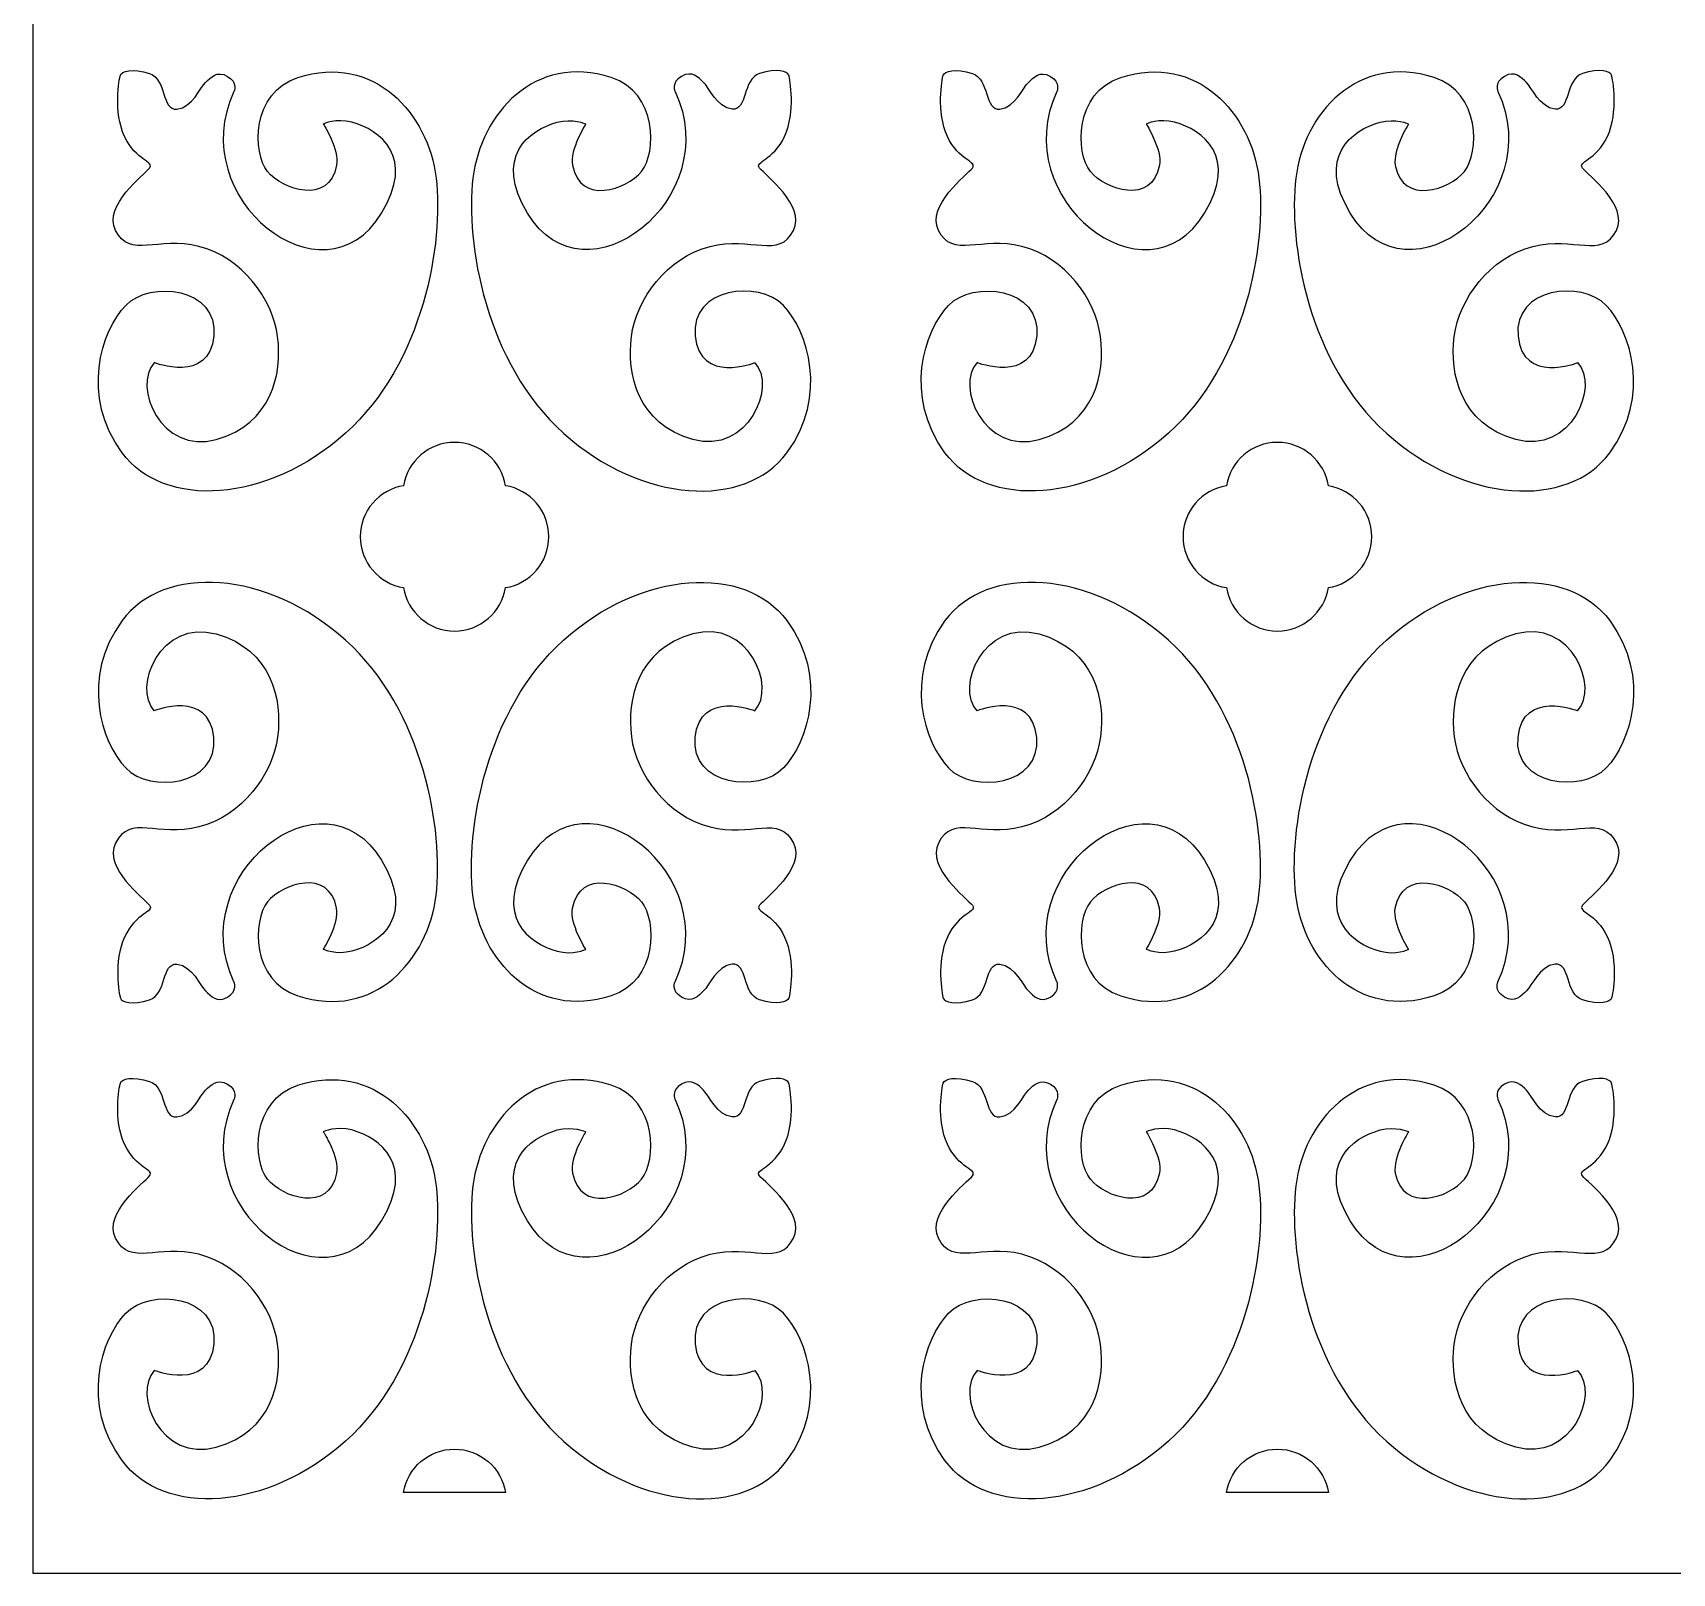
# Model space of a CAD drawing. Header units: centimetres. Extents: x -15.9 to -11.5, y -9 to 9.
# Drawn here: x -15.936 to -13.024, y -9 to -6.264 of the extents above; entities that cross this region are included whole.
import ezdxf

# ---------------------------------------------------------------- set-up
doc = ezdxf.new("R2010")
doc.units = ezdxf.units.CM
doc.header["$MEASUREMENT"] = 0
doc.layers.add('layer 1', color=7, linetype='Continuous')

msp = doc.modelspace()

# ---------------------------------------------------------------- linework, layer by layer
at = {"layer": 'layer 1', "color": 250}
for points, knots in [([(-11.51226, 9.00075), (-11.51226, 9.00075), (-11.51226, -9.00021), (-11.51226, -9.00021), (-11.51226, -9.00021), (-11.51226, -9.00021), (-12.974, -9.00021), (-12.974, -9.00021), (-12.974, -9.00021), (-12.974, -9.00021), (-13.01234, -9.00021), (-13.01234, -9.00021), (-13.01234, -9.00021), (-13.01234, -9.00021), (-14.43574, -9.00021), (-14.43574, -9.00021), (-14.43574, -9.00021), (-14.43574, -9.00021), (-14.47408, -9.00021), (-14.47408, -9.00021), (-14.47408, -9.00021), (-14.47408, -9.00021), (-15.93583, -9.0002), (-15.93583, -9.0002), (-15.93583, -9.0002), (-15.93583, -9.0002), (-15.93582, 9.00077), (-15.93582, 9.00077), (-15.93582, 9.00077), (-15.93582, 9.00077), (-14.43575, 9.00077), (-14.43575, 9.00077), (-14.43575, 9.00077), (-14.43575, 9.00077), (-14.43575, 9.00075), (-14.43575, 9.00075), (-14.43575, 9.00075), (-14.43575, 9.00075), (-13.01234, 9.00075), (-13.01234, 9.00075), (-13.01234, 9.00075), (-13.01234, 9.00075), (-12.974, 9.00075), (-12.974, 9.00075), (-12.974, 9.00075), (-12.974, 9.00075), (-11.51226, 9.00075), (-11.51226, 9.00075)], [0, 0, 0, 0, 0.0769231, 0.0769231, 0.0769231, 0.0769231, 0.1538462, 0.1538462, 0.1538462, 0.1538462, 0.2307692, 0.2307692, 0.2307692, 0.2307692, 0.3076923, 0.3076923, 0.3076923, 0.3076923, 0.3846154, 0.3846154, 0.3846154, 0.3846154, 0.4615385, 0.4615385, 0.4615385, 0.4615385, 0.5384615, 0.5384615, 0.5384615, 0.5384615, 0.6153846, 0.6153846, 0.6153846, 0.6153846, 0.6923077, 0.6923077, 0.6923077, 0.6923077, 0.7692308, 0.7692308, 0.7692308, 0.7692308, 0.8461538, 0.8461538, 0.8461538, 0.8461538, 1, 1, 1, 1]), ([(-15.41971, -6.42637), (-15.41971, -6.42637), (-15.39665, -6.41571), (-15.36914, -6.42316), (-15.36914, -6.42316), (-15.31844, -6.4369), (-15.25565, -6.48524), (-15.31611, -6.58469), (-15.31611, -6.58469), (-15.41918, -6.7542), (-15.66775, -6.55827), (-15.57847, -6.36885), (-15.57847, -6.36885), (-15.57847, -6.36885), (-15.57073, -6.35256), (-15.58978, -6.34171), (-15.58978, -6.34171), (-15.60881, -6.33085), (-15.6194, -6.3437), (-15.62894, -6.35257), (-15.62894, -6.35257), (-15.63847, -6.36146), (-15.6522, -6.397), (-15.67976, -6.39998), (-15.67976, -6.39998), (-15.70726, -6.40295), (-15.69775, -6.34668), (-15.72842, -6.33675), (-15.72842, -6.33675), (-15.75914, -6.32691), (-15.77816, -6.33283), (-15.78027, -6.33974), (-15.78027, -6.33974), (-15.78243, -6.34668), (-15.79299, -6.40489), (-15.77286, -6.44834), (-15.77286, -6.44834), (-15.75277, -6.49181), (-15.7189, -6.49277), (-15.72845, -6.50463), (-15.72845, -6.50463), (-15.73794, -6.51651), (-15.81074, -6.57069), (-15.78877, -6.61526), (-15.78877, -6.61526), (-15.76336, -6.66672), (-15.7136, -6.6251), (-15.64058, -6.64388), (-15.64058, -6.64388), (-15.56419, -6.66349), (-15.50933, -6.73666), (-15.50089, -6.80382), (-15.50089, -6.80382), (-15.49242, -6.87098), (-15.51144, -6.95886), (-15.6099, -6.98654), (-15.6099, -6.98654), (-15.70831, -7.01414), (-15.75914, -6.89172), (-15.71994, -6.85026), (-15.71994, -6.85026), (-15.71994, -6.85026), (-15.62257, -6.88877), (-15.6141, -6.80286), (-15.6141, -6.80286), (-15.60566, -6.71693), (-15.72737, -6.70311), (-15.77076, -6.74853), (-15.77076, -6.74853), (-15.81414, -6.79397), (-15.85122, -6.90951), (-15.77713, -7.01019), (-15.77713, -7.01019), (-15.70304, -7.11095), (-15.51886, -7.10007), (-15.38025, -6.97566), (-15.38025, -6.97566), (-15.24159, -6.85122), (-15.20558, -6.63698), (-15.21934, -6.5224), (-15.21934, -6.5224), (-15.23311, -6.40786), (-15.3295, -6.30006), (-15.4649, -6.3437), (-15.4649, -6.3437), (-15.54787, -6.37046), (-15.54531, -6.47799), (-15.51886, -6.51055), (-15.51886, -6.51055), (-15.49242, -6.54314), (-15.40978, -6.57115), (-15.39609, -6.4997), (-15.39609, -6.4997), (-15.39081, -6.47207), (-15.41971, -6.42637), (-15.41971, -6.42637)], [0, 0, 0, 0, 0.04, 0.04, 0.04, 0.04, 0.08, 0.08, 0.08, 0.08, 0.12, 0.12, 0.12, 0.12, 0.16, 0.16, 0.16, 0.16, 0.2, 0.2, 0.2, 0.2, 0.24, 0.24, 0.24, 0.24, 0.28, 0.28, 0.28, 0.28, 0.32, 0.32, 0.32, 0.32, 0.36, 0.36, 0.36, 0.36, 0.4, 0.4, 0.4, 0.4, 0.44, 0.44, 0.44, 0.44, 0.48, 0.48, 0.48, 0.48, 0.52, 0.52, 0.52, 0.52, 0.56, 0.56, 0.56, 0.56, 0.6, 0.6, 0.6, 0.6, 0.64, 0.64, 0.64, 0.64, 0.68, 0.68, 0.68, 0.68, 0.72, 0.72, 0.72, 0.72, 0.76, 0.76, 0.76, 0.76, 0.8, 0.8, 0.8, 0.8, 0.84, 0.84, 0.84, 0.84, 0.88, 0.88, 0.88, 0.88, 0.92, 0.92, 0.92, 0.92, 1, 1, 1, 1]), ([(-14.95356, -6.42637), (-14.95356, -6.42637), (-14.97659, -6.41571), (-15.00412, -6.42316), (-15.00412, -6.42316), (-15.05482, -6.4369), (-15.11761, -6.48521), (-15.05713, -6.58469), (-15.05713, -6.58469), (-14.95406, -6.7542), (-14.7055, -6.55827), (-14.7948, -6.36885), (-14.7948, -6.36885), (-14.7948, -6.36885), (-14.80247, -6.35256), (-14.78345, -6.34171), (-14.78345, -6.34171), (-14.76441, -6.33085), (-14.7538, -6.3437), (-14.74432, -6.35256), (-14.74432, -6.35256), (-14.73476, -6.36146), (-14.72101, -6.397), (-14.6935, -6.39998), (-14.6935, -6.39998), (-14.66597, -6.40295), (-14.67551, -6.34668), (-14.64482, -6.33675), (-14.64482, -6.33675), (-14.61411, -6.32691), (-14.59509, -6.33283), (-14.59295, -6.33974), (-14.59295, -6.33974), (-14.59085, -6.34668), (-14.58027, -6.40489), (-14.60037, -6.44834), (-14.60037, -6.44834), (-14.62047, -6.49181), (-14.65436, -6.49277), (-14.64482, -6.50463), (-14.64482, -6.50463), (-14.63527, -6.51651), (-14.56251, -6.57068), (-14.58448, -6.61526), (-14.58448, -6.61526), (-14.60988, -6.66672), (-14.65964, -6.6251), (-14.73264, -6.64388), (-14.73264, -6.64388), (-14.80901, -6.66349), (-14.86391, -6.73666), (-14.87237, -6.80382), (-14.87237, -6.80382), (-14.88081, -6.87098), (-14.86177, -6.95886), (-14.76332, -6.98652), (-14.76332, -6.98652), (-14.66494, -7.01414), (-14.61411, -6.89172), (-14.65326, -6.85026), (-14.65326, -6.85026), (-14.65326, -6.85026), (-14.75064, -6.88877), (-14.75912, -6.80286), (-14.75912, -6.80286), (-14.76758, -6.7169), (-14.64588, -6.70311), (-14.60249, -6.74853), (-14.60249, -6.74853), (-14.55909, -6.79397), (-14.52203, -6.90951), (-14.59613, -7.01019), (-14.59613, -7.01019), (-14.67021, -7.11095), (-14.85439, -7.10007), (-14.99303, -6.97566), (-14.99303, -6.97566), (-15.13166, -6.85122), (-15.16765, -6.63698), (-15.1539, -6.5224), (-15.1539, -6.5224), (-15.14013, -6.40786), (-15.04377, -6.30006), (-14.90837, -6.3437), (-14.90837, -6.3437), (-14.82534, -6.37046), (-14.82793, -6.47799), (-14.85439, -6.51055), (-14.85439, -6.51055), (-14.88082, -6.54314), (-14.96347, -6.57115), (-14.97714, -6.4997), (-14.97714, -6.4997), (-14.98245, -6.47207), (-14.95356, -6.42637), (-14.95356, -6.42637)], [0, 0, 0, 0, 0.04, 0.04, 0.04, 0.04, 0.08, 0.08, 0.08, 0.08, 0.12, 0.12, 0.12, 0.12, 0.16, 0.16, 0.16, 0.16, 0.2, 0.2, 0.2, 0.2, 0.24, 0.24, 0.24, 0.24, 0.28, 0.28, 0.28, 0.28, 0.32, 0.32, 0.32, 0.32, 0.36, 0.36, 0.36, 0.36, 0.4, 0.4, 0.4, 0.4, 0.44, 0.44, 0.44, 0.44, 0.48, 0.48, 0.48, 0.48, 0.52, 0.52, 0.52, 0.52, 0.56, 0.56, 0.56, 0.56, 0.6, 0.6, 0.6, 0.6, 0.64, 0.64, 0.64, 0.64, 0.68, 0.68, 0.68, 0.68, 0.72, 0.72, 0.72, 0.72, 0.76, 0.76, 0.76, 0.76, 0.8, 0.8, 0.8, 0.8, 0.84, 0.84, 0.84, 0.84, 0.88, 0.88, 0.88, 0.88, 0.92, 0.92, 0.92, 0.92, 1, 1, 1, 1]), ([(-13.95794, -6.42639), (-13.95794, -6.42639), (-13.9349, -6.4157), (-13.90739, -6.42316), (-13.90739, -6.42316), (-13.85667, -6.43691), (-13.79389, -6.48524), (-13.85436, -6.58468), (-13.85436, -6.58468), (-13.95743, -6.75419), (-14.20599, -6.55825), (-14.1167, -6.36885), (-14.1167, -6.36885), (-14.1167, -6.36885), (-14.10899, -6.35258), (-14.12804, -6.34171), (-14.12804, -6.34171), (-14.14709, -6.33085), (-14.15767, -6.34369), (-14.1672, -6.35258), (-14.1672, -6.35258), (-14.17673, -6.36146), (-14.19048, -6.39701), (-14.218, -6.39997), (-14.218, -6.39997), (-14.24552, -6.40293), (-14.23599, -6.34665), (-14.26669, -6.33678), (-14.26669, -6.33678), (-14.29738, -6.3269), (-14.31643, -6.33282), (-14.31855, -6.33974), (-14.31855, -6.33974), (-14.32066, -6.34665), (-14.33125, -6.40491), (-14.31114, -6.44836), (-14.31114, -6.44836), (-14.29103, -6.49181), (-14.25716, -6.49279), (-14.26669, -6.50464), (-14.26669, -6.50464), (-14.27621, -6.51649), (-14.349, -6.57068), (-14.32701, -6.61524), (-14.32701, -6.61524), (-14.30161, -6.66672), (-14.25187, -6.62511), (-14.17884, -6.64387), (-14.17884, -6.64387), (-14.10247, -6.66349), (-14.0476, -6.73668), (-14.03913, -6.80383), (-14.03913, -6.80383), (-14.03067, -6.87098), (-14.04972, -6.95886), (-14.14815, -6.98651), (-14.14815, -6.98651), (-14.24658, -7.01416), (-14.29738, -6.89172), (-14.25822, -6.85024), (-14.25822, -6.85024), (-14.25822, -6.85024), (-14.16085, -6.88875), (-14.15238, -6.80284), (-14.15238, -6.80284), (-14.14391, -6.71694), (-14.26563, -6.70312), (-14.30902, -6.74854), (-14.30902, -6.74854), (-14.35241, -6.79396), (-14.38946, -6.90949), (-14.31537, -7.01021), (-14.31537, -7.01021), (-14.24129, -7.11093), (-14.05713, -7.10006), (-13.91848, -6.97565), (-13.91848, -6.97565), (-13.77982, -6.85123), (-13.74385, -6.63696), (-13.7576, -6.52242), (-13.7576, -6.52242), (-13.77136, -6.40788), (-13.86773, -6.30004), (-14.00315, -6.34369), (-14.00315, -6.34369), (-14.08614, -6.37044), (-14.08359, -6.47798), (-14.05713, -6.51057), (-14.05713, -6.51057), (-14.03067, -6.54315), (-13.94803, -6.57115), (-13.93435, -6.4997), (-13.93435, -6.4997), (-13.92906, -6.47205), (-13.95794, -6.42639), (-13.95794, -6.42639)], [0, 0, 0, 0, 0.04, 0.04, 0.04, 0.04, 0.08, 0.08, 0.08, 0.08, 0.12, 0.12, 0.12, 0.12, 0.16, 0.16, 0.16, 0.16, 0.2, 0.2, 0.2, 0.2, 0.24, 0.24, 0.24, 0.24, 0.28, 0.28, 0.28, 0.28, 0.32, 0.32, 0.32, 0.32, 0.36, 0.36, 0.36, 0.36, 0.4, 0.4, 0.4, 0.4, 0.44, 0.44, 0.44, 0.44, 0.48, 0.48, 0.48, 0.48, 0.52, 0.52, 0.52, 0.52, 0.56, 0.56, 0.56, 0.56, 0.6, 0.6, 0.6, 0.6, 0.64, 0.64, 0.64, 0.64, 0.68, 0.68, 0.68, 0.68, 0.72, 0.72, 0.72, 0.72, 0.76, 0.76, 0.76, 0.76, 0.8, 0.8, 0.8, 0.8, 0.84, 0.84, 0.84, 0.84, 0.88, 0.88, 0.88, 0.88, 0.92, 0.92, 0.92, 0.92, 1, 1, 1, 1]), ([(-13.4918, -6.42639), (-13.4918, -6.42639), (-13.51486, -6.4157), (-13.54236, -6.42316), (-13.54236, -6.42316), (-13.59308, -6.43691), (-13.65586, -6.48524), (-13.59539, -6.58468), (-13.59539, -6.58468), (-13.49232, -6.75419), (-13.24375, -6.55825), (-13.33305, -6.36885), (-13.33305, -6.36885), (-13.33305, -6.36885), (-13.34076, -6.35258), (-13.32172, -6.34171), (-13.32172, -6.34171), (-13.30266, -6.33085), (-13.29208, -6.34369), (-13.28255, -6.35258), (-13.28255, -6.35258), (-13.27303, -6.36146), (-13.25927, -6.39701), (-13.23175, -6.39997), (-13.23175, -6.39997), (-13.20423, -6.40293), (-13.21376, -6.34665), (-13.18307, -6.33678), (-13.18307, -6.33678), (-13.15237, -6.3269), (-13.13332, -6.33282), (-13.1312, -6.33974), (-13.1312, -6.33974), (-13.12909, -6.34665), (-13.11851, -6.40491), (-13.13861, -6.44836), (-13.13861, -6.44836), (-13.15872, -6.49181), (-13.19259, -6.49279), (-13.18307, -6.50464), (-13.18307, -6.50464), (-13.17354, -6.51649), (-13.10076, -6.57068), (-13.12273, -6.61524), (-13.12273, -6.61524), (-13.14814, -6.66672), (-13.19788, -6.62511), (-13.27091, -6.64387), (-13.27091, -6.64387), (-13.34729, -6.66349), (-13.40215, -6.73668), (-13.41062, -6.80383), (-13.41062, -6.80383), (-13.41908, -6.87098), (-13.40004, -6.95886), (-13.30161, -6.98651), (-13.30161, -6.98651), (-13.20318, -7.01416), (-13.15237, -6.89172), (-13.19153, -6.85024), (-13.19153, -6.85024), (-13.19153, -6.85024), (-13.2889, -6.88875), (-13.29737, -6.80284), (-13.29737, -6.80284), (-13.30584, -6.71694), (-13.18412, -6.70312), (-13.14073, -6.74854), (-13.14073, -6.74854), (-13.09733, -6.79396), (-13.06029, -6.90949), (-13.13438, -7.01021), (-13.13438, -7.01021), (-13.20847, -7.11093), (-13.39263, -7.10006), (-13.53128, -6.97565), (-13.53128, -6.97565), (-13.66992, -6.85123), (-13.70591, -6.63696), (-13.69215, -6.52242), (-13.69215, -6.52242), (-13.67839, -6.40788), (-13.58202, -6.30004), (-13.44661, -6.34369), (-13.44661, -6.34369), (-13.36361, -6.37044), (-13.36617, -6.47798), (-13.39263, -6.51057), (-13.39263, -6.51057), (-13.41908, -6.54315), (-13.50172, -6.57115), (-13.5154, -6.4997), (-13.5154, -6.4997), (-13.52069, -6.47205), (-13.4918, -6.42639), (-13.4918, -6.42639)], [0, 0, 0, 0, 0.04, 0.04, 0.04, 0.04, 0.08, 0.08, 0.08, 0.08, 0.12, 0.12, 0.12, 0.12, 0.16, 0.16, 0.16, 0.16, 0.2, 0.2, 0.2, 0.2, 0.24, 0.24, 0.24, 0.24, 0.28, 0.28, 0.28, 0.28, 0.32, 0.32, 0.32, 0.32, 0.36, 0.36, 0.36, 0.36, 0.4, 0.4, 0.4, 0.4, 0.44, 0.44, 0.44, 0.44, 0.48, 0.48, 0.48, 0.48, 0.52, 0.52, 0.52, 0.52, 0.56, 0.56, 0.56, 0.56, 0.6, 0.6, 0.6, 0.6, 0.64, 0.64, 0.64, 0.64, 0.68, 0.68, 0.68, 0.68, 0.72, 0.72, 0.72, 0.72, 0.76, 0.76, 0.76, 0.76, 0.8, 0.8, 0.8, 0.8, 0.84, 0.84, 0.84, 0.84, 0.88, 0.88, 0.88, 0.88, 0.92, 0.92, 0.92, 0.92, 1, 1, 1, 1]), ([(-15.01911, -7.15932), (-15.01911, -7.20495), (-15.05244, -7.24279), (-15.09608, -7.24984), (-15.09608, -7.24984), (-15.10314, -7.2935), (-15.14099, -7.32685), (-15.18663, -7.32685), (-15.18663, -7.32685), (-15.23224, -7.32685), (-15.27008, -7.2935), (-15.27713, -7.24983), (-15.27713, -7.24983), (-15.32077, -7.24279), (-15.35416, -7.20495), (-15.35416, -7.15932), (-15.35416, -7.15932), (-15.35416, -7.11369), (-15.32077, -7.07583), (-15.27713, -7.06879), (-15.27713, -7.06879), (-15.27008, -7.02515), (-15.23224, -6.99181), (-15.18663, -6.99179), (-15.18663, -6.99179), (-15.14099, -6.99179), (-15.10314, -7.02515), (-15.09608, -7.06879), (-15.09608, -7.06879), (-15.05244, -7.07585), (-15.01911, -7.11369), (-15.01911, -7.15932)], [0, 0, 0, 0, 0.1111111, 0.1111111, 0.1111111, 0.1111111, 0.2222222, 0.2222222, 0.2222222, 0.2222222, 0.3333333, 0.3333333, 0.3333333, 0.3333333, 0.4444444, 0.4444444, 0.4444444, 0.4444444, 0.5555556, 0.5555556, 0.5555556, 0.5555556, 0.6666667, 0.6666667, 0.6666667, 0.6666667, 0.7777778, 0.7777778, 0.7777778, 0.7777778, 1, 1, 1, 1]), ([(-13.55735, -7.15932), (-13.55735, -7.20495), (-13.59071, -7.24281), (-13.63436, -7.24983), (-13.63436, -7.24983), (-13.64139, -7.29349), (-13.67924, -7.32685), (-13.72488, -7.32685), (-13.72488, -7.32685), (-13.77051, -7.32685), (-13.80836, -7.29349), (-13.81538, -7.24983), (-13.81538, -7.24983), (-13.85904, -7.24281), (-13.89241, -7.20495), (-13.89241, -7.15932), (-13.89241, -7.15932), (-13.89241, -7.11369), (-13.85904, -7.07583), (-13.81538, -7.06881), (-13.81538, -7.06881), (-13.80836, -7.02515), (-13.77051, -6.99179), (-13.72488, -6.99179), (-13.72488, -6.99179), (-13.67924, -6.99179), (-13.64139, -7.02515), (-13.63436, -7.06881), (-13.63436, -7.06881), (-13.59071, -7.07583), (-13.55735, -7.11369), (-13.55735, -7.15932)], [0, 0, 0, 0, 0.1111111, 0.1111111, 0.1111111, 0.1111111, 0.2222222, 0.2222222, 0.2222222, 0.2222222, 0.3333333, 0.3333333, 0.3333333, 0.3333333, 0.4444444, 0.4444444, 0.4444444, 0.4444444, 0.5555556, 0.5555556, 0.5555556, 0.5555556, 0.6666667, 0.6666667, 0.6666667, 0.6666667, 0.7777778, 0.7777778, 0.7777778, 0.7777778, 1, 1, 1, 1]), ([(-15.41971, -7.89226), (-15.41971, -7.89226), (-15.39665, -7.90293), (-15.36914, -7.89547), (-15.36914, -7.89547), (-15.31844, -7.88172), (-15.25565, -7.83339), (-15.31611, -7.73398), (-15.31611, -7.73398), (-15.41917, -7.56445), (-15.66775, -7.76039), (-15.57847, -7.94979), (-15.57847, -7.94979), (-15.57847, -7.94979), (-15.57073, -7.96607), (-15.58978, -7.97693), (-15.58978, -7.97693), (-15.60881, -7.98778), (-15.61939, -7.97493), (-15.62894, -7.96607), (-15.62894, -7.96607), (-15.63847, -7.95717), (-15.65222, -7.92162), (-15.67976, -7.91866), (-15.67976, -7.91866), (-15.70726, -7.9157), (-15.69775, -7.97199), (-15.72842, -7.98185), (-15.72842, -7.98185), (-15.75914, -7.99178), (-15.77816, -7.98579), (-15.78027, -7.97889), (-15.78027, -7.97889), (-15.78243, -7.97199), (-15.79299, -7.91373), (-15.77286, -7.8703), (-15.77286, -7.8703), (-15.75277, -7.82682), (-15.7189, -7.82586), (-15.72845, -7.81401), (-15.72845, -7.81401), (-15.73794, -7.80215), (-15.81074, -7.74798), (-15.78877, -7.70341), (-15.78877, -7.70341), (-15.76336, -7.65191), (-15.7136, -7.69355), (-15.64058, -7.67477), (-15.64058, -7.67477), (-15.56419, -7.65515), (-15.50933, -7.58195), (-15.50089, -7.51481), (-15.50089, -7.51481), (-15.49242, -7.44766), (-15.51144, -7.35977), (-15.6099, -7.33213), (-15.6099, -7.33213), (-15.70831, -7.30451), (-15.75914, -7.42694), (-15.71994, -7.4684), (-15.71994, -7.4684), (-15.71994, -7.4684), (-15.62257, -7.42988), (-15.6141, -7.51579), (-15.6141, -7.51579), (-15.60566, -7.60172), (-15.72737, -7.61554), (-15.77076, -7.57011), (-15.77076, -7.57011), (-15.81416, -7.52468), (-15.85122, -7.40914), (-15.77713, -7.30843), (-15.77713, -7.30843), (-15.70304, -7.2077), (-15.51886, -7.21858), (-15.38025, -7.34301), (-15.38025, -7.34301), (-15.24159, -7.46742), (-15.20558, -7.68167), (-15.21934, -7.79625), (-15.21934, -7.79625), (-15.23311, -7.91077), (-15.3295, -8.01861), (-15.4649, -7.97493), (-15.4649, -7.97493), (-15.54787, -7.94819), (-15.54531, -7.84063), (-15.51886, -7.80809), (-15.51886, -7.80809), (-15.49242, -7.77549), (-15.40978, -7.7475), (-15.39609, -7.81894), (-15.39609, -7.81894), (-15.39081, -7.84657), (-15.41971, -7.89226), (-15.41971, -7.89226)], [0, 0, 0, 0, 0.04, 0.04, 0.04, 0.04, 0.08, 0.08, 0.08, 0.08, 0.12, 0.12, 0.12, 0.12, 0.16, 0.16, 0.16, 0.16, 0.2, 0.2, 0.2, 0.2, 0.24, 0.24, 0.24, 0.24, 0.28, 0.28, 0.28, 0.28, 0.32, 0.32, 0.32, 0.32, 0.36, 0.36, 0.36, 0.36, 0.4, 0.4, 0.4, 0.4, 0.44, 0.44, 0.44, 0.44, 0.48, 0.48, 0.48, 0.48, 0.52, 0.52, 0.52, 0.52, 0.56, 0.56, 0.56, 0.56, 0.6, 0.6, 0.6, 0.6, 0.64, 0.64, 0.64, 0.64, 0.68, 0.68, 0.68, 0.68, 0.72, 0.72, 0.72, 0.72, 0.76, 0.76, 0.76, 0.76, 0.8, 0.8, 0.8, 0.8, 0.84, 0.84, 0.84, 0.84, 0.88, 0.88, 0.88, 0.88, 0.92, 0.92, 0.92, 0.92, 1, 1, 1, 1]), ([(-14.95356, -7.89226), (-14.95356, -7.89226), (-14.97659, -7.90293), (-15.00412, -7.89547), (-15.00412, -7.89547), (-15.05482, -7.88172), (-15.11761, -7.83339), (-15.05713, -7.73398), (-15.05713, -7.73398), (-14.95406, -7.56445), (-14.7055, -7.76039), (-14.7948, -7.94979), (-14.7948, -7.94979), (-14.7948, -7.94979), (-14.80247, -7.96607), (-14.78345, -7.97693), (-14.78345, -7.97693), (-14.76441, -7.98778), (-14.7538, -7.97493), (-14.74432, -7.96607), (-14.74432, -7.96607), (-14.73476, -7.95717), (-14.72101, -7.92162), (-14.6935, -7.91866), (-14.6935, -7.91866), (-14.66597, -7.91571), (-14.67551, -7.97199), (-14.64482, -7.98185), (-14.64482, -7.98185), (-14.61411, -7.99173), (-14.59506, -7.98579), (-14.59295, -7.97889), (-14.59295, -7.97889), (-14.59085, -7.97199), (-14.58027, -7.91373), (-14.60035, -7.8703), (-14.60035, -7.8703), (-14.62047, -7.82682), (-14.65436, -7.82586), (-14.64482, -7.81401), (-14.64482, -7.81401), (-14.63527, -7.80215), (-14.56251, -7.74796), (-14.58448, -7.70341), (-14.58448, -7.70341), (-14.60987, -7.65191), (-14.65964, -7.69355), (-14.73263, -7.67476), (-14.73263, -7.67476), (-14.80901, -7.65515), (-14.86391, -7.58195), (-14.87237, -7.51481), (-14.87237, -7.51481), (-14.88082, -7.44766), (-14.86177, -7.35977), (-14.76332, -7.33213), (-14.76332, -7.33213), (-14.66494, -7.30451), (-14.61411, -7.42694), (-14.65327, -7.4684), (-14.65327, -7.4684), (-14.65327, -7.4684), (-14.75064, -7.4299), (-14.75912, -7.51579), (-14.75912, -7.51579), (-14.76758, -7.60172), (-14.64588, -7.61556), (-14.60249, -7.57011), (-14.60249, -7.57011), (-14.55909, -7.52468), (-14.52202, -7.40914), (-14.59613, -7.30843), (-14.59613, -7.30843), (-14.67022, -7.2077), (-14.85439, -7.21858), (-14.99302, -7.34301), (-14.99302, -7.34301), (-15.13166, -7.46742), (-15.16765, -7.68167), (-15.1539, -7.79625), (-15.1539, -7.79625), (-15.14013, -7.91077), (-15.04377, -8.01861), (-14.90837, -7.97493), (-14.90837, -7.97493), (-14.82534, -7.94819), (-14.82793, -7.84064), (-14.85439, -7.80809), (-14.85439, -7.80809), (-14.88082, -7.77549), (-14.96347, -7.7475), (-14.97714, -7.81894), (-14.97714, -7.81894), (-14.98245, -7.8466), (-14.95356, -7.89226), (-14.95356, -7.89226)], [0, 0, 0, 0, 0.04, 0.04, 0.04, 0.04, 0.08, 0.08, 0.08, 0.08, 0.12, 0.12, 0.12, 0.12, 0.16, 0.16, 0.16, 0.16, 0.2, 0.2, 0.2, 0.2, 0.24, 0.24, 0.24, 0.24, 0.28, 0.28, 0.28, 0.28, 0.32, 0.32, 0.32, 0.32, 0.36, 0.36, 0.36, 0.36, 0.4, 0.4, 0.4, 0.4, 0.44, 0.44, 0.44, 0.44, 0.48, 0.48, 0.48, 0.48, 0.52, 0.52, 0.52, 0.52, 0.56, 0.56, 0.56, 0.56, 0.6, 0.6, 0.6, 0.6, 0.64, 0.64, 0.64, 0.64, 0.68, 0.68, 0.68, 0.68, 0.72, 0.72, 0.72, 0.72, 0.76, 0.76, 0.76, 0.76, 0.8, 0.8, 0.8, 0.8, 0.84, 0.84, 0.84, 0.84, 0.88, 0.88, 0.88, 0.88, 0.92, 0.92, 0.92, 0.92, 1, 1, 1, 1]), ([(-13.95794, -7.89226), (-13.95794, -7.89226), (-13.9349, -7.90295), (-13.90739, -7.89549), (-13.90739, -7.89549), (-13.85667, -7.88174), (-13.79389, -7.83341), (-13.85436, -7.73397), (-13.85436, -7.73397), (-13.95743, -7.56446), (-14.20599, -7.7604), (-14.1167, -7.94979), (-14.1167, -7.94979), (-14.1167, -7.94979), (-14.10899, -7.96606), (-14.12804, -7.97693), (-14.12804, -7.97693), (-14.14709, -7.98779), (-14.15767, -7.97496), (-14.1672, -7.96606), (-14.1672, -7.96606), (-14.17673, -7.95718), (-14.19048, -7.92163), (-14.218, -7.91867), (-14.218, -7.91867), (-14.24552, -7.91571), (-14.23599, -7.97199), (-14.26669, -7.98187), (-14.26669, -7.98187), (-14.29738, -7.99174), (-14.31643, -7.98581), (-14.31855, -7.97891), (-14.31855, -7.97891), (-14.32066, -7.97199), (-14.33125, -7.91373), (-14.31114, -7.87029), (-14.31114, -7.87029), (-14.29103, -7.82684), (-14.25716, -7.82585), (-14.26669, -7.814), (-14.26669, -7.814), (-14.27621, -7.80215), (-14.349, -7.74796), (-14.32701, -7.70341), (-14.32701, -7.70341), (-14.30161, -7.65193), (-14.25187, -7.69353), (-14.17884, -7.67477), (-14.17884, -7.67477), (-14.10247, -7.65516), (-14.0476, -7.58196), (-14.03913, -7.51481), (-14.03913, -7.51481), (-14.03067, -7.44766), (-14.04972, -7.35979), (-14.14815, -7.33214), (-14.14815, -7.33214), (-14.24658, -7.30449), (-14.29738, -7.42693), (-14.25822, -7.4684), (-14.25822, -7.4684), (-14.25822, -7.4684), (-14.16085, -7.4299), (-14.15238, -7.5158), (-14.15238, -7.5158), (-14.14391, -7.60171), (-14.26563, -7.61553), (-14.30902, -7.57011), (-14.30902, -7.57011), (-14.35241, -7.52468), (-14.38946, -7.40916), (-14.31537, -7.30844), (-14.31537, -7.30844), (-14.24129, -7.20772), (-14.05713, -7.21859), (-13.91848, -7.343), (-13.91848, -7.343), (-13.77982, -7.46742), (-13.74385, -7.68169), (-13.7576, -7.79623), (-13.7576, -7.79623), (-13.77136, -7.91077), (-13.86773, -8.01861), (-14.00315, -7.97496), (-14.00315, -7.97496), (-14.08614, -7.9482), (-14.08359, -7.84066), (-14.05713, -7.80807), (-14.05713, -7.80807), (-14.03067, -7.77549), (-13.94803, -7.7475), (-13.93435, -7.81894), (-13.93435, -7.81894), (-13.92906, -7.84659), (-13.95794, -7.89226), (-13.95794, -7.89226)], [0, 0, 0, 0, 0.04, 0.04, 0.04, 0.04, 0.08, 0.08, 0.08, 0.08, 0.12, 0.12, 0.12, 0.12, 0.16, 0.16, 0.16, 0.16, 0.2, 0.2, 0.2, 0.2, 0.24, 0.24, 0.24, 0.24, 0.28, 0.28, 0.28, 0.28, 0.32, 0.32, 0.32, 0.32, 0.36, 0.36, 0.36, 0.36, 0.4, 0.4, 0.4, 0.4, 0.44, 0.44, 0.44, 0.44, 0.48, 0.48, 0.48, 0.48, 0.52, 0.52, 0.52, 0.52, 0.56, 0.56, 0.56, 0.56, 0.6, 0.6, 0.6, 0.6, 0.64, 0.64, 0.64, 0.64, 0.68, 0.68, 0.68, 0.68, 0.72, 0.72, 0.72, 0.72, 0.76, 0.76, 0.76, 0.76, 0.8, 0.8, 0.8, 0.8, 0.84, 0.84, 0.84, 0.84, 0.88, 0.88, 0.88, 0.88, 0.92, 0.92, 0.92, 0.92, 1, 1, 1, 1]), ([(-13.4918, -7.89226), (-13.4918, -7.89226), (-13.51486, -7.90295), (-13.54236, -7.89549), (-13.54236, -7.89549), (-13.59308, -7.88174), (-13.65586, -7.83341), (-13.59539, -7.73397), (-13.59539, -7.73397), (-13.49232, -7.56446), (-13.24375, -7.7604), (-13.33305, -7.94979), (-13.33305, -7.94979), (-13.33305, -7.94979), (-13.34076, -7.96606), (-13.32172, -7.97693), (-13.32172, -7.97693), (-13.30266, -7.98779), (-13.29208, -7.97496), (-13.28255, -7.96606), (-13.28255, -7.96606), (-13.27303, -7.95718), (-13.25927, -7.92163), (-13.23175, -7.91867), (-13.23175, -7.91867), (-13.20423, -7.91571), (-13.21376, -7.97199), (-13.18307, -7.98187), (-13.18307, -7.98187), (-13.15237, -7.99174), (-13.13332, -7.98581), (-13.1312, -7.97891), (-13.1312, -7.97891), (-13.12909, -7.97199), (-13.11851, -7.91373), (-13.13861, -7.87029), (-13.13861, -7.87029), (-13.15872, -7.82684), (-13.19259, -7.82585), (-13.18307, -7.814), (-13.18307, -7.814), (-13.17354, -7.80215), (-13.10076, -7.74796), (-13.12273, -7.70341), (-13.12273, -7.70341), (-13.14814, -7.65193), (-13.19788, -7.69353), (-13.27091, -7.67477), (-13.27091, -7.67477), (-13.34729, -7.65516), (-13.40215, -7.58196), (-13.41062, -7.51481), (-13.41062, -7.51481), (-13.41908, -7.44766), (-13.40004, -7.35979), (-13.30161, -7.33214), (-13.30161, -7.33214), (-13.20318, -7.30449), (-13.15237, -7.42693), (-13.19153, -7.4684), (-13.19153, -7.4684), (-13.19153, -7.4684), (-13.2889, -7.4299), (-13.29737, -7.5158), (-13.29737, -7.5158), (-13.30584, -7.60171), (-13.18412, -7.61553), (-13.14073, -7.57011), (-13.14073, -7.57011), (-13.09733, -7.52468), (-13.06029, -7.40916), (-13.13438, -7.30844), (-13.13438, -7.30844), (-13.20847, -7.20772), (-13.39263, -7.21859), (-13.53128, -7.343), (-13.53128, -7.343), (-13.66992, -7.46742), (-13.70591, -7.68169), (-13.69215, -7.79623), (-13.69215, -7.79623), (-13.67839, -7.91077), (-13.58202, -8.01861), (-13.44661, -7.97496), (-13.44661, -7.97496), (-13.36361, -7.9482), (-13.36617, -7.84066), (-13.39263, -7.80807), (-13.39263, -7.80807), (-13.41908, -7.77549), (-13.50172, -7.7475), (-13.5154, -7.81894), (-13.5154, -7.81894), (-13.52069, -7.84659), (-13.4918, -7.89226), (-13.4918, -7.89226)], [0, 0, 0, 0, 0.04, 0.04, 0.04, 0.04, 0.08, 0.08, 0.08, 0.08, 0.12, 0.12, 0.12, 0.12, 0.16, 0.16, 0.16, 0.16, 0.2, 0.2, 0.2, 0.2, 0.24, 0.24, 0.24, 0.24, 0.28, 0.28, 0.28, 0.28, 0.32, 0.32, 0.32, 0.32, 0.36, 0.36, 0.36, 0.36, 0.4, 0.4, 0.4, 0.4, 0.44, 0.44, 0.44, 0.44, 0.48, 0.48, 0.48, 0.48, 0.52, 0.52, 0.52, 0.52, 0.56, 0.56, 0.56, 0.56, 0.6, 0.6, 0.6, 0.6, 0.64, 0.64, 0.64, 0.64, 0.68, 0.68, 0.68, 0.68, 0.72, 0.72, 0.72, 0.72, 0.76, 0.76, 0.76, 0.76, 0.8, 0.8, 0.8, 0.8, 0.84, 0.84, 0.84, 0.84, 0.88, 0.88, 0.88, 0.88, 0.92, 0.92, 0.92, 0.92, 1, 1, 1, 1]), ([(-15.41971, -8.21627), (-15.41971, -8.21627), (-15.39665, -8.20558), (-15.36914, -8.21306), (-15.36914, -8.21306), (-15.31844, -8.22681), (-15.25565, -8.27514), (-15.31611, -8.37457), (-15.31611, -8.37457), (-15.41918, -8.5441), (-15.66775, -8.34815), (-15.57847, -8.15874), (-15.57847, -8.15874), (-15.57847, -8.15874), (-15.57073, -8.14246), (-15.58978, -8.13159), (-15.58978, -8.13159), (-15.60881, -8.12075), (-15.6194, -8.13359), (-15.62894, -8.14246), (-15.62894, -8.14246), (-15.63847, -8.15136), (-15.6522, -8.1869), (-15.67976, -8.18988), (-15.67976, -8.18988), (-15.70726, -8.19284), (-15.69776, -8.13656), (-15.72842, -8.12667), (-15.72842, -8.12667), (-15.75914, -8.11678), (-15.77816, -8.12271), (-15.78027, -8.12963), (-15.78027, -8.12963), (-15.78243, -8.13656), (-15.79299, -8.1948), (-15.77286, -8.23822), (-15.77286, -8.23822), (-15.75277, -8.28171), (-15.7189, -8.28266), (-15.72842, -8.29452), (-15.72842, -8.29452), (-15.73794, -8.30639), (-15.81074, -8.36057), (-15.78877, -8.40514), (-15.78877, -8.40514), (-15.76336, -8.45664), (-15.7136, -8.415), (-15.64058, -8.43378), (-15.64058, -8.43378), (-15.56423, -8.45339), (-15.50933, -8.52659), (-15.50089, -8.59372), (-15.50089, -8.59372), (-15.49242, -8.66086), (-15.51144, -8.74876), (-15.6099, -8.7764), (-15.6099, -8.7764), (-15.70831, -8.80406), (-15.75914, -8.68162), (-15.71994, -8.64015), (-15.71994, -8.64015), (-15.71994, -8.64015), (-15.62257, -8.67865), (-15.6141, -8.59275), (-15.6141, -8.59275), (-15.60566, -8.50681), (-15.72737, -8.49299), (-15.77076, -8.53843), (-15.77076, -8.53843), (-15.81416, -8.58386), (-15.85122, -8.69937), (-15.77713, -8.80008), (-15.77713, -8.80008), (-15.70304, -8.90083), (-15.51886, -8.88996), (-15.38025, -8.76553), (-15.38025, -8.76553), (-15.24159, -8.64111), (-15.20558, -8.42687), (-15.21934, -8.3123), (-15.21934, -8.3123), (-15.23311, -8.19776), (-15.3295, -8.08994), (-15.4649, -8.13359), (-15.4649, -8.13359), (-15.54787, -8.16035), (-15.54531, -8.26787), (-15.51886, -8.30047), (-15.51886, -8.30047), (-15.49242, -8.33303), (-15.40978, -8.36102), (-15.39609, -8.28959), (-15.39609, -8.28959), (-15.3908, -8.26195), (-15.41971, -8.21627), (-15.41971, -8.21627)], [0, 0, 0, 0, 0.04, 0.04, 0.04, 0.04, 0.08, 0.08, 0.08, 0.08, 0.12, 0.12, 0.12, 0.12, 0.16, 0.16, 0.16, 0.16, 0.2, 0.2, 0.2, 0.2, 0.24, 0.24, 0.24, 0.24, 0.28, 0.28, 0.28, 0.28, 0.32, 0.32, 0.32, 0.32, 0.36, 0.36, 0.36, 0.36, 0.4, 0.4, 0.4, 0.4, 0.44, 0.44, 0.44, 0.44, 0.48, 0.48, 0.48, 0.48, 0.52, 0.52, 0.52, 0.52, 0.56, 0.56, 0.56, 0.56, 0.6, 0.6, 0.6, 0.6, 0.64, 0.64, 0.64, 0.64, 0.68, 0.68, 0.68, 0.68, 0.72, 0.72, 0.72, 0.72, 0.76, 0.76, 0.76, 0.76, 0.8, 0.8, 0.8, 0.8, 0.84, 0.84, 0.84, 0.84, 0.88, 0.88, 0.88, 0.88, 0.92, 0.92, 0.92, 0.92, 1, 1, 1, 1]), ([(-14.95356, -8.21627), (-14.95356, -8.21627), (-14.97659, -8.20558), (-15.00412, -8.21306), (-15.00412, -8.21306), (-15.05482, -8.22681), (-15.11762, -8.27514), (-15.05713, -8.37457), (-15.05713, -8.37457), (-14.95406, -8.5441), (-14.7055, -8.34815), (-14.7948, -8.15874), (-14.7948, -8.15874), (-14.7948, -8.15874), (-14.80247, -8.14246), (-14.78345, -8.13159), (-14.78345, -8.13159), (-14.76441, -8.12075), (-14.7538, -8.13359), (-14.74432, -8.14246), (-14.74432, -8.14246), (-14.73477, -8.15136), (-14.72101, -8.18691), (-14.6935, -8.18988), (-14.6935, -8.18988), (-14.66597, -8.19282), (-14.67551, -8.13656), (-14.64482, -8.12667), (-14.64482, -8.12667), (-14.61411, -8.11682), (-14.59506, -8.12271), (-14.59295, -8.12964), (-14.59295, -8.12964), (-14.59085, -8.13656), (-14.58027, -8.1948), (-14.60037, -8.23822), (-14.60037, -8.23822), (-14.62047, -8.28171), (-14.65436, -8.28266), (-14.64482, -8.29452), (-14.64482, -8.29452), (-14.63527, -8.30639), (-14.56251, -8.36057), (-14.58448, -8.40514), (-14.58448, -8.40514), (-14.60987, -8.45664), (-14.65964, -8.415), (-14.73263, -8.43378), (-14.73263, -8.43378), (-14.80901, -8.45339), (-14.86391, -8.52659), (-14.87237, -8.59372), (-14.87237, -8.59372), (-14.88082, -8.66086), (-14.86177, -8.74876), (-14.76332, -8.7764), (-14.76332, -8.7764), (-14.66494, -8.80406), (-14.61411, -8.68162), (-14.65327, -8.64015), (-14.65327, -8.64015), (-14.65327, -8.64015), (-14.75064, -8.67862), (-14.75912, -8.59275), (-14.75912, -8.59275), (-14.76758, -8.50681), (-14.64588, -8.49299), (-14.60249, -8.53843), (-14.60249, -8.53843), (-14.55909, -8.58386), (-14.52202, -8.69937), (-14.59613, -8.80008), (-14.59613, -8.80008), (-14.67021, -8.90083), (-14.85439, -8.88996), (-14.99302, -8.76553), (-14.99302, -8.76553), (-15.13166, -8.64111), (-15.16765, -8.42687), (-15.1539, -8.3123), (-15.1539, -8.3123), (-15.14013, -8.19776), (-15.04377, -8.08994), (-14.90837, -8.13359), (-14.90837, -8.13359), (-14.82534, -8.16035), (-14.82793, -8.26787), (-14.85439, -8.30047), (-14.85439, -8.30047), (-14.88082, -8.33303), (-14.96347, -8.36103), (-14.97714, -8.28959), (-14.97714, -8.28959), (-14.98245, -8.26195), (-14.95356, -8.21627), (-14.95356, -8.21627)], [0, 0, 0, 0, 0.04, 0.04, 0.04, 0.04, 0.08, 0.08, 0.08, 0.08, 0.12, 0.12, 0.12, 0.12, 0.16, 0.16, 0.16, 0.16, 0.2, 0.2, 0.2, 0.2, 0.24, 0.24, 0.24, 0.24, 0.28, 0.28, 0.28, 0.28, 0.32, 0.32, 0.32, 0.32, 0.36, 0.36, 0.36, 0.36, 0.4, 0.4, 0.4, 0.4, 0.44, 0.44, 0.44, 0.44, 0.48, 0.48, 0.48, 0.48, 0.52, 0.52, 0.52, 0.52, 0.56, 0.56, 0.56, 0.56, 0.6, 0.6, 0.6, 0.6, 0.64, 0.64, 0.64, 0.64, 0.68, 0.68, 0.68, 0.68, 0.72, 0.72, 0.72, 0.72, 0.76, 0.76, 0.76, 0.76, 0.8, 0.8, 0.8, 0.8, 0.84, 0.84, 0.84, 0.84, 0.88, 0.88, 0.88, 0.88, 0.92, 0.92, 0.92, 0.92, 1, 1, 1, 1]), ([(-13.95794, -8.21628), (-13.95794, -8.21628), (-13.9349, -8.20559), (-13.90739, -8.21305), (-13.90739, -8.21305), (-13.85667, -8.2268), (-13.79389, -8.27513), (-13.85436, -8.37457), (-13.85436, -8.37457), (-13.95743, -8.54408), (-14.20599, -8.34813), (-14.1167, -8.15874), (-14.1167, -8.15874), (-14.1167, -8.15874), (-14.10899, -8.14247), (-14.12804, -8.1316), (-14.12804, -8.1316), (-14.14709, -8.12074), (-14.15767, -8.13358), (-14.1672, -8.14247), (-14.1672, -8.14247), (-14.17673, -8.15135), (-14.19048, -8.1869), (-14.218, -8.18987), (-14.218, -8.18987), (-14.24552, -8.19282), (-14.23599, -8.13655), (-14.26669, -8.12667), (-14.26669, -8.12667), (-14.29738, -8.11679), (-14.31643, -8.12272), (-14.31855, -8.12963), (-14.31855, -8.12963), (-14.32066, -8.13655), (-14.33125, -8.1948), (-14.31114, -8.23824), (-14.31114, -8.23824), (-14.29103, -8.28169), (-14.25716, -8.28268), (-14.26669, -8.29454), (-14.26669, -8.29454), (-14.27621, -8.30638), (-14.349, -8.36058), (-14.32701, -8.40513), (-14.32701, -8.40513), (-14.30161, -8.4566), (-14.25187, -8.415), (-14.17884, -8.43376), (-14.17884, -8.43376), (-14.10247, -8.45338), (-14.0476, -8.52658), (-14.03913, -8.59372), (-14.03913, -8.59372), (-14.03067, -8.66087), (-14.04972, -8.74875), (-14.14815, -8.7764), (-14.14815, -8.7764), (-14.24658, -8.80404), (-14.29738, -8.68161), (-14.25822, -8.64013), (-14.25822, -8.64013), (-14.25822, -8.64013), (-14.16085, -8.67864), (-14.15238, -8.59273), (-14.15238, -8.59273), (-14.14391, -8.50683), (-14.26563, -8.49301), (-14.30902, -8.53843), (-14.30902, -8.53843), (-14.35241, -8.58385), (-14.38946, -8.69938), (-14.31537, -8.80009), (-14.31537, -8.80009), (-14.24129, -8.90081), (-14.05713, -8.88995), (-13.91848, -8.76554), (-13.91848, -8.76554), (-13.77982, -8.64112), (-13.74385, -8.42684), (-13.7576, -8.3123), (-13.7576, -8.3123), (-13.77136, -8.19776), (-13.86773, -8.08993), (-14.00315, -8.13358), (-14.00315, -8.13358), (-14.08614, -8.16033), (-14.08359, -8.26787), (-14.05713, -8.30046), (-14.05713, -8.30046), (-14.03067, -8.33304), (-13.94803, -8.36104), (-13.93435, -8.28959), (-13.93435, -8.28959), (-13.92906, -8.26195), (-13.95794, -8.21628), (-13.95794, -8.21628)], [0, 0, 0, 0, 0.04, 0.04, 0.04, 0.04, 0.08, 0.08, 0.08, 0.08, 0.12, 0.12, 0.12, 0.12, 0.16, 0.16, 0.16, 0.16, 0.2, 0.2, 0.2, 0.2, 0.24, 0.24, 0.24, 0.24, 0.28, 0.28, 0.28, 0.28, 0.32, 0.32, 0.32, 0.32, 0.36, 0.36, 0.36, 0.36, 0.4, 0.4, 0.4, 0.4, 0.44, 0.44, 0.44, 0.44, 0.48, 0.48, 0.48, 0.48, 0.52, 0.52, 0.52, 0.52, 0.56, 0.56, 0.56, 0.56, 0.6, 0.6, 0.6, 0.6, 0.64, 0.64, 0.64, 0.64, 0.68, 0.68, 0.68, 0.68, 0.72, 0.72, 0.72, 0.72, 0.76, 0.76, 0.76, 0.76, 0.8, 0.8, 0.8, 0.8, 0.84, 0.84, 0.84, 0.84, 0.88, 0.88, 0.88, 0.88, 0.92, 0.92, 0.92, 0.92, 1, 1, 1, 1]), ([(-13.4918, -8.21628), (-13.4918, -8.21628), (-13.51486, -8.20559), (-13.54236, -8.21305), (-13.54236, -8.21305), (-13.59308, -8.2268), (-13.65586, -8.27513), (-13.59539, -8.37457), (-13.59539, -8.37457), (-13.49232, -8.54408), (-13.24375, -8.34813), (-13.33305, -8.15874), (-13.33305, -8.15874), (-13.33305, -8.15874), (-13.34076, -8.14247), (-13.32172, -8.1316), (-13.32172, -8.1316), (-13.30266, -8.12074), (-13.29208, -8.13358), (-13.28255, -8.14247), (-13.28255, -8.14247), (-13.27303, -8.15135), (-13.25927, -8.1869), (-13.23175, -8.18987), (-13.23175, -8.18987), (-13.20423, -8.19282), (-13.21376, -8.13655), (-13.18307, -8.12667), (-13.18307, -8.12667), (-13.15237, -8.11679), (-13.13332, -8.12272), (-13.1312, -8.12963), (-13.1312, -8.12963), (-13.12909, -8.13655), (-13.11851, -8.1948), (-13.13861, -8.23824), (-13.13861, -8.23824), (-13.15872, -8.28169), (-13.19259, -8.28268), (-13.18307, -8.29454), (-13.18307, -8.29454), (-13.17354, -8.30638), (-13.10076, -8.36058), (-13.12273, -8.40513), (-13.12273, -8.40513), (-13.14814, -8.4566), (-13.19788, -8.415), (-13.27091, -8.43376), (-13.27091, -8.43376), (-13.34729, -8.45338), (-13.40215, -8.52658), (-13.41062, -8.59372), (-13.41062, -8.59372), (-13.41908, -8.66087), (-13.40004, -8.74875), (-13.30161, -8.7764), (-13.30161, -8.7764), (-13.20318, -8.80404), (-13.15237, -8.68161), (-13.19153, -8.64013), (-13.19153, -8.64013), (-13.19153, -8.64013), (-13.2889, -8.67864), (-13.29737, -8.59273), (-13.29737, -8.59273), (-13.30584, -8.50683), (-13.18412, -8.49301), (-13.14073, -8.53843), (-13.14073, -8.53843), (-13.09733, -8.58385), (-13.06029, -8.69938), (-13.13438, -8.80009), (-13.13438, -8.80009), (-13.20847, -8.90081), (-13.39263, -8.88995), (-13.53128, -8.76554), (-13.53128, -8.76554), (-13.66992, -8.64112), (-13.70591, -8.42684), (-13.69215, -8.3123), (-13.69215, -8.3123), (-13.67839, -8.19776), (-13.58202, -8.08993), (-13.44661, -8.13358), (-13.44661, -8.13358), (-13.36361, -8.16033), (-13.36617, -8.26787), (-13.39263, -8.30046), (-13.39263, -8.30046), (-13.41908, -8.33304), (-13.50172, -8.36104), (-13.5154, -8.28959), (-13.5154, -8.28959), (-13.52069, -8.26195), (-13.4918, -8.21628), (-13.4918, -8.21628)], [0, 0, 0, 0, 0.04, 0.04, 0.04, 0.04, 0.08, 0.08, 0.08, 0.08, 0.12, 0.12, 0.12, 0.12, 0.16, 0.16, 0.16, 0.16, 0.2, 0.2, 0.2, 0.2, 0.24, 0.24, 0.24, 0.24, 0.28, 0.28, 0.28, 0.28, 0.32, 0.32, 0.32, 0.32, 0.36, 0.36, 0.36, 0.36, 0.4, 0.4, 0.4, 0.4, 0.44, 0.44, 0.44, 0.44, 0.48, 0.48, 0.48, 0.48, 0.52, 0.52, 0.52, 0.52, 0.56, 0.56, 0.56, 0.56, 0.6, 0.6, 0.6, 0.6, 0.64, 0.64, 0.64, 0.64, 0.68, 0.68, 0.68, 0.68, 0.72, 0.72, 0.72, 0.72, 0.76, 0.76, 0.76, 0.76, 0.8, 0.8, 0.8, 0.8, 0.84, 0.84, 0.84, 0.84, 0.88, 0.88, 0.88, 0.88, 0.92, 0.92, 0.92, 0.92, 1, 1, 1, 1]), ([(-15.27713, -8.85685), (-15.27713, -8.85685), (-15.09608, -8.85685), (-15.09608, -8.85685), (-15.09608, -8.85685), (-15.10312, -8.81321), (-15.14099, -8.77983), (-15.18663, -8.77984), (-15.18663, -8.77984), (-15.23224, -8.77984), (-15.2701, -8.81321), (-15.27713, -8.85685)], [0, 0, 0, 0, 0.25, 0.25, 0.25, 0.25, 0.5, 0.5, 0.5, 0.5, 1, 1, 1, 1]), ([(-13.81538, -8.85686), (-13.81538, -8.85686), (-13.63436, -8.85686), (-13.63436, -8.85686), (-13.63436, -8.85686), (-13.64139, -8.81321), (-13.67924, -8.77984), (-13.72488, -8.77984), (-13.72488, -8.77984), (-13.77051, -8.77984), (-13.80836, -8.81321), (-13.81538, -8.85686)], [0, 0, 0, 0, 0.25, 0.25, 0.25, 0.25, 0.5, 0.5, 0.5, 0.5, 1, 1, 1, 1])]:
    msp.add_open_spline(points, degree=3, knots=knots, dxfattribs=at)

doc.saveas('drawing.dxf')
